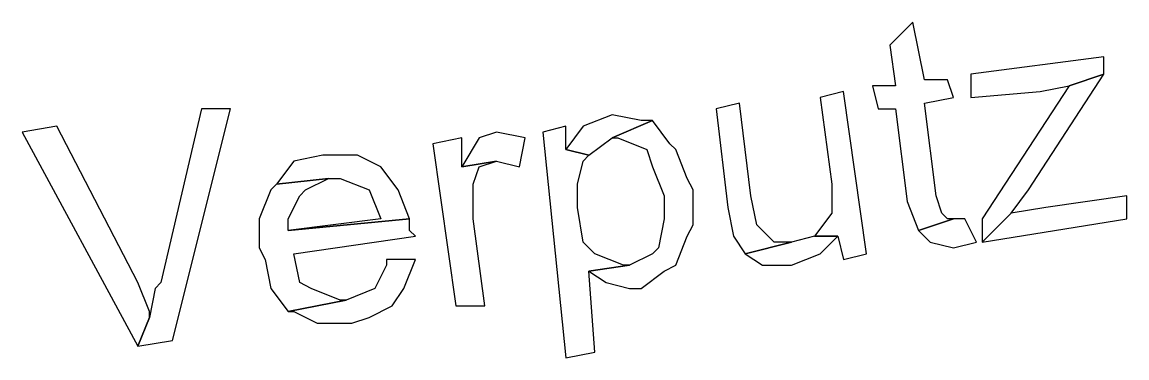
# Model space of a CAD drawing. Header units: metres. Extents: x 2713679.5 to 2713747.3, y 1226017.1 to 1226104.2.
# Drawn here: x 2713732.4657 to 2713732.8311, y 1226035.3265 to 1226035.4374 of the extents above; entities that cross this region are included whole.
import ezdxf

# ---------------------------------------------------------------- set-up
doc = ezdxf.new("R2010")
doc.units = ezdxf.units.M
doc.header["$MEASUREMENT"] = 0
doc.layers.add('texte', color=7, linetype='Continuous', true_color=0x000000)

msp = doc.modelspace()

# ---------------------------------------------------------------- linework, layer by layer
at = {"layer": 'texte'}
for points in [[(2713732.76028, 1226035.43743), (2713732.75263, 1226035.42977), (2713732.75454, 1226035.41638), (2713732.74689, 1226035.41638), (2713732.7488, 1226035.40873), (2713732.75454, 1226035.40873), (2713732.75837, 1226035.37812), (2713732.75837, 1226035.37812), (2713732.76219, 1226035.36856), (2713732.77367, 1226035.37238), (2713732.77176, 1226035.37238), (2713732.76985, 1226035.3743), (2713732.76793, 1226035.38004), (2713732.76411, 1226035.41064), (2713732.77367, 1226035.41256), (2713732.77176, 1226035.4183), (2713732.76411, 1226035.4183)], [(2713732.82341, 1226035.42595), (2713732.77941, 1226035.42021), (2713732.77941, 1226035.41256), (2713732.80237, 1226035.41447), (2713732.80237, 1226035.41447), (2713732.81193, 1226035.41638), (2713732.82341, 1226035.42021)], [(2713732.82341, 1226035.42021), (2713732.81193, 1226035.41638), (2713732.78324, 1226035.37238), (2713732.78324, 1226035.36473), (2713732.7928, 1226035.3743), (2713732.79854, 1226035.38195)], [(2713732.73733, 1226035.41447), (2713732.72967, 1226035.41256), (2713732.7335, 1226035.38386), (2713732.7335, 1226035.38386), (2713732.7335, 1226035.3743), (2713732.72776, 1226035.36664), (2713732.73541, 1226035.36664), (2713732.73733, 1226035.35899), (2713732.74498, 1226035.36091)], [(2713732.70289, 1226035.41064), (2713732.69524, 1226035.40873), (2713732.69907, 1226035.37621), (2713732.70098, 1226035.36664), (2713732.7048, 1226035.36091), (2713732.72011, 1226035.36473), (2713732.71437, 1226035.36473), (2713732.70863, 1226035.37047), (2713732.70672, 1226035.38004)], [(2713732.53455, 1226035.40873), (2713732.52498, 1226035.40873), (2713732.51159, 1226035.35134), (2713732.50968, 1226035.34943), (2713732.50777, 1226035.33986), (2713732.50394, 1226035.3303), (2713732.51542, 1226035.33221)], [(2713732.66081, 1226035.40682), (2713732.65124, 1226035.40299), (2713732.6455, 1226035.39534), (2713732.65315, 1226035.39343), (2713732.66081, 1226035.39917), (2713732.6742, 1226035.4049), (2713732.67037, 1226035.4049)], [(2713732.47716, 1226035.40299), (2713732.46568, 1226035.40108), (2713732.50394, 1226035.3303), (2713732.50777, 1226035.33986), (2713732.50777, 1226035.34178), (2713732.50394, 1226035.35134)], [(2713732.6455, 1226035.40299), (2713732.63785, 1226035.40108), (2713732.6455, 1226035.32647), (2713732.65507, 1226035.32839), (2713732.65315, 1226035.35517), (2713732.66655, 1226035.35708), (2713732.66463, 1226035.35708), (2713732.65507, 1226035.36091), (2713732.65124, 1226035.36473), (2713732.64933, 1226035.37621), (2713732.64933, 1226035.38386), (2713732.65124, 1226035.39151), (2713732.65315, 1226035.39343), (2713732.6455, 1226035.39534)], [(2713732.6742, 1226035.4049), (2713732.66081, 1226035.39917), (2713732.66272, 1226035.39917), (2713732.67228, 1226035.39534), (2713732.6742, 1226035.3896), (2713732.67802, 1226035.38004), (2713732.67802, 1226035.37238), (2713732.67611, 1226035.36282), (2713732.6742, 1226035.36091), (2713732.66655, 1226035.35708), (2713732.65315, 1226035.35517), (2713732.65889, 1226035.35134), (2713732.66655, 1226035.34943), (2713732.67037, 1226035.34943), (2713732.67802, 1226035.35517), (2713732.68185, 1226035.35708), (2713732.68567, 1226035.36664), (2713732.68759, 1226035.37047), (2713732.68759, 1226035.38195), (2713732.68567, 1226035.38577), (2713732.68185, 1226035.39534), (2713732.67994, 1226035.39725)], [(2713732.61107, 1226035.39917), (2713732.6015, 1226035.39725), (2713732.60916, 1226035.34369), (2713732.61872, 1226035.34369), (2713732.61489, 1226035.37238), (2713732.61489, 1226035.3743), (2713732.61489, 1226035.38386), (2713732.61681, 1226035.3896), (2713732.62255, 1226035.39151), (2713732.61107, 1226035.3896)], [(2713732.62255, 1226035.40108), (2713732.61681, 1226035.39917), (2713732.61107, 1226035.3896), (2713732.62255, 1226035.39151), (2713732.6302, 1226035.3896), (2713732.63211, 1226035.39917)], [(2713732.56707, 1226035.39343), (2713732.56516, 1226035.39343), (2713732.55559, 1226035.39151), (2713732.54985, 1226035.38386), (2713732.56707, 1226035.38577), (2713732.5709, 1226035.38577), (2713732.58046, 1226035.38195), (2713732.58046, 1226035.38195), (2713732.58429, 1226035.37238), (2713732.55368, 1226035.36856), (2713732.59385, 1226035.37238), (2713732.59003, 1226035.38195), (2713732.58429, 1226035.3896), (2713732.58429, 1226035.3896), (2713732.57664, 1226035.39343)], [(2713732.54985, 1226035.38386), (2713732.54794, 1226035.38195), (2713732.54411, 1226035.37238), (2713732.54411, 1226035.36282), (2713732.54603, 1226035.35899), (2713732.54794, 1226035.34943), (2713732.55368, 1226035.34178), (2713732.57281, 1226035.3456), (2713732.5709, 1226035.3456), (2713732.56133, 1226035.34943), (2713732.55751, 1226035.35134), (2713732.55559, 1226035.36091), (2713732.59576, 1226035.36664), (2713732.59385, 1226035.36856), (2713732.59385, 1226035.37238), (2713732.55368, 1226035.36856), (2713732.55368, 1226035.37238), (2713732.55751, 1226035.38004), (2713732.55942, 1226035.38195), (2713732.56707, 1226035.38577)], [(2713732.83106, 1226035.38004), (2713732.80428, 1226035.37621), (2713732.80428, 1226035.37621), (2713732.7928, 1226035.3743), (2713732.78324, 1226035.36473), (2713732.83106, 1226035.37238)], [(2713732.7775, 1226035.37238), (2713732.77367, 1226035.37238), (2713732.76219, 1226035.36856), (2713732.76602, 1226035.36473), (2713732.77367, 1226035.36282), (2713732.78132, 1226035.36473)], [(2713732.72776, 1226035.36664), (2713732.72011, 1226035.36473), (2713732.7048, 1226035.36091), (2713732.71054, 1226035.35708), (2713732.72011, 1226035.35708), (2713732.72011, 1226035.35708), (2713732.72967, 1226035.36091), (2713732.73541, 1226035.36664)], [(2713732.5862, 1226035.35899), (2713732.5862, 1226035.35708), (2713732.58237, 1226035.34943), (2713732.57281, 1226035.3456), (2713732.55368, 1226035.34178), (2713732.55559, 1226035.34178), (2713732.56324, 1226035.33795), (2713732.57472, 1226035.33795), (2713732.58046, 1226035.33986), (2713732.58811, 1226035.34369), (2713732.59194, 1226035.34943), (2713732.59576, 1226035.35899)]]:
    msp.add_lwpolyline(points, close=True, dxfattribs=at)

doc.saveas('drawing.dxf')
